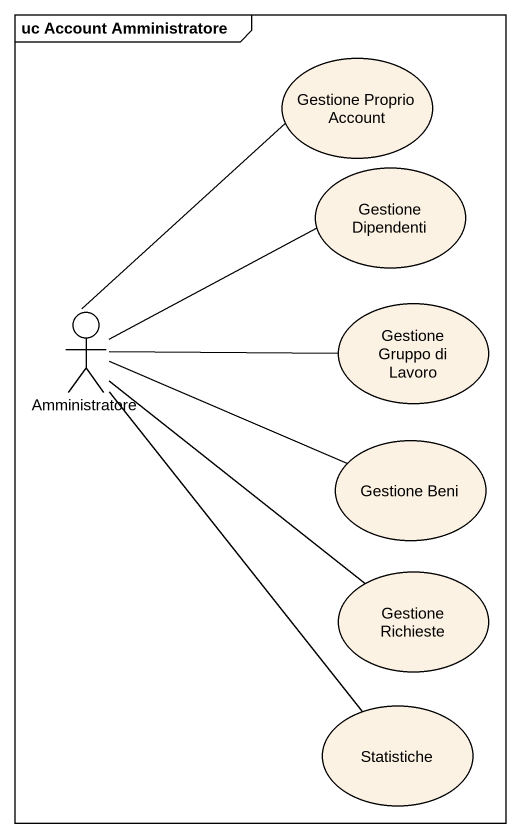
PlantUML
@startuml
mainframe uc Account Amministratore
usecase "Gestione Proprio Account" as Gestione_Proprio_Account
usecase "Gestione Dipendenti" as Gestione_Dipendenti
actor Amministratore
usecase "Gestione Gruppo di Lavoro" as Gestione_Gruppo_di_Lavoro
usecase "Gestione Beni" as Gestione_Beni
usecase "Gestione Richieste" as Gestione_Richieste
usecase Statistiche
Amministratore -up- Gestione_Proprio_Account
Amministratore -right- Gestione_Dipendenti
Amministratore -right- Gestione_Gruppo_di_Lavoro
Amministratore -right- Gestione_Beni
Amministratore -- Gestione_Richieste
Amministratore -- Statistiche
@enduml
